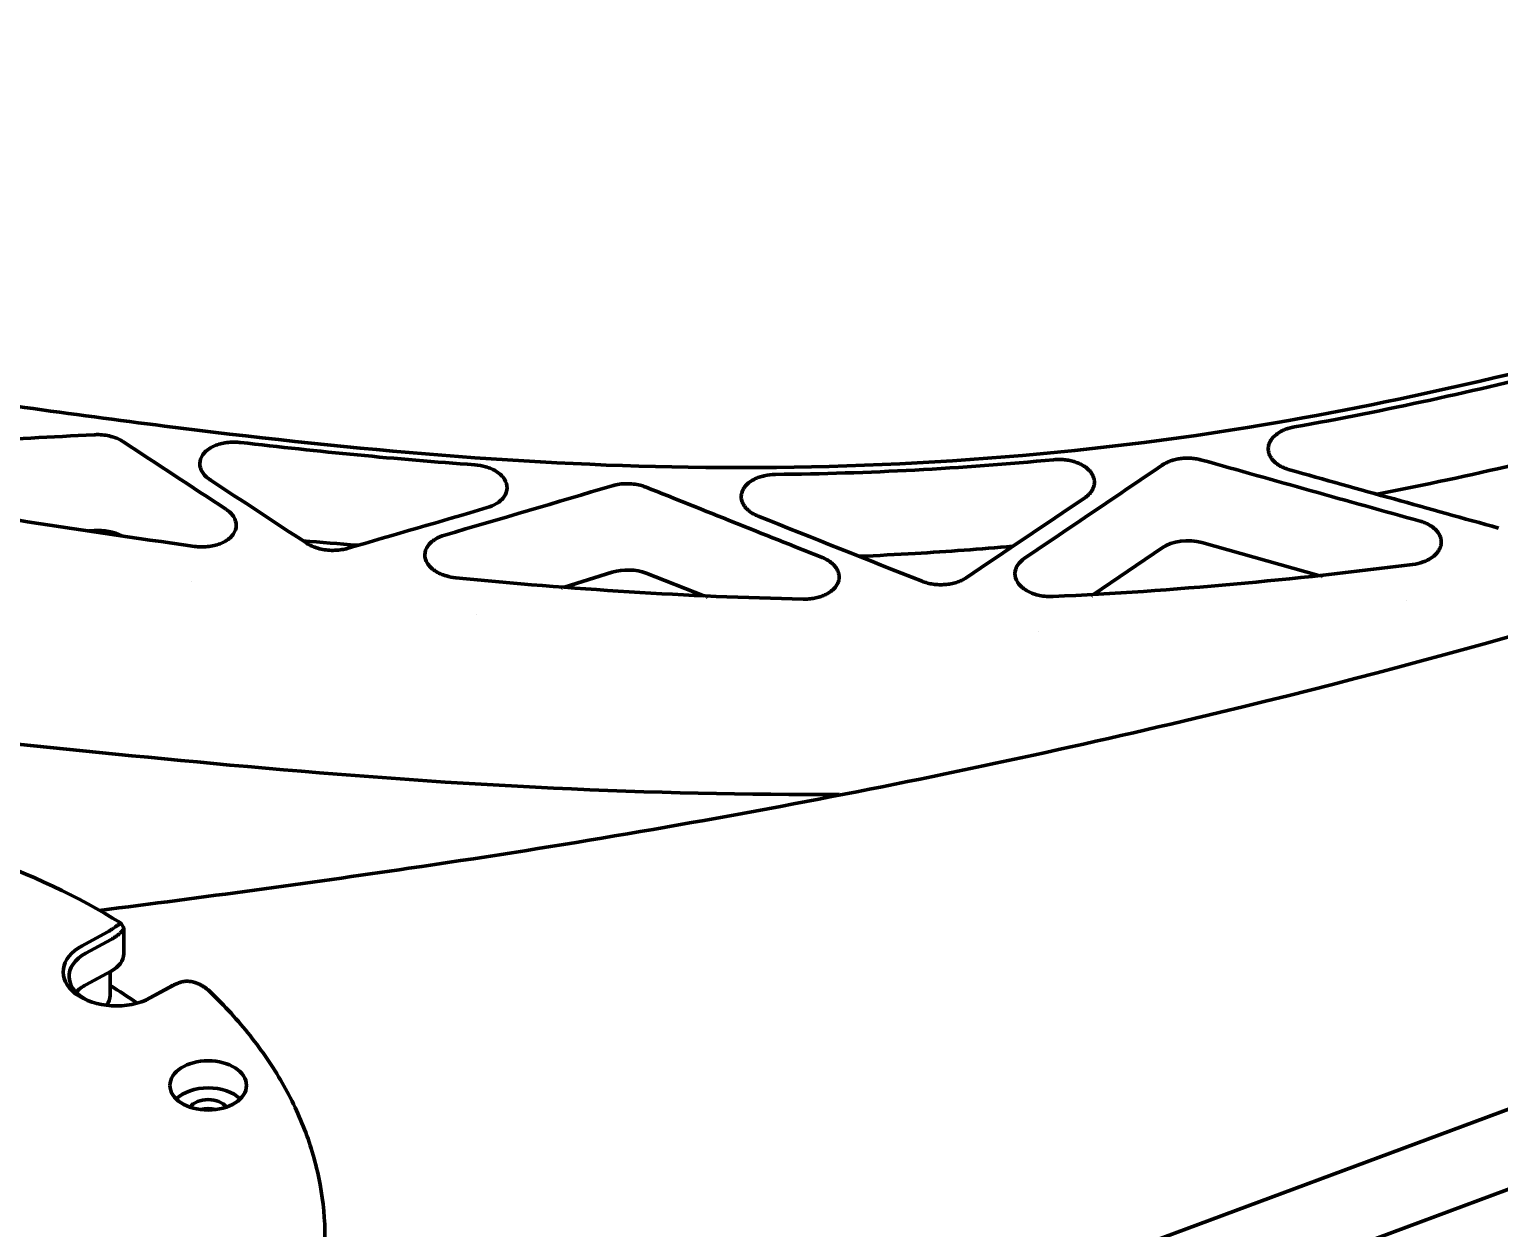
# Model space of a CAD drawing. Header units: millimetres. Extents: x 36 to 3196, y 27 to 5967.
# Drawn here: x 1225.8 to 1350.4, y 5382.2 to 5483.8 of the extents above; entities that cross this region are included whole.
import ezdxf
from ezdxf import colors
from ezdxf.entities.mleader import LeaderData, LeaderLine
from ezdxf.math import Vec2, Vec3

# ---------------------------------------------------------------- set-up
doc = ezdxf.new("R2010")
doc.units = ezdxf.units.MM
doc.layers.add('08_Dimension.Annotation', color=2, linetype='Continuous')
doc.layers.add('외형선(ISO)', color=7, linetype='Continuous', lineweight=50)
doc.styles.add('Coavis T-7.0 Style', font='MS PGothic.ttf', dxfattribs={"height": 7})

# ---------------------------------------------------------------- blocks, each defined once
blk = doc.blocks.new('_Dot')
at = {"color": 0, "linetype": 'ByBlock', "lineweight": -2}
blk.add_line((-0.5, 0), (-1, 0), dxfattribs=at)
at = {"color": 0, "linetype": 'ByBlock', "const_width": 0.5}
blk.add_lwpolyline([(-0.25, 0, 1), (0.25, 0, 1)], format="xyb", close=True, dxfattribs=at)

msp = doc.modelspace()

# ---------------------------------------------------------------- linework, layer by layer
at = {"layer": '외형선(ISO)'}
for p, q in [((1231.2449, 5441.3159), (1230.7698, 5441.2782)), ((1325.2653, 5440.2931), (1335.1918, 5437.4921)), ((1321.878, 5439.8512), (1316.0608, 5435.8908)), ((1275.2229, 5437.7744), (1271.1556, 5436.5011)), ((1239.5376, 5437.031), (1239.5377, 5437.0309)), ((1278.095, 5437.6884), (1282.982, 5435.7786)), ((1335.4929, 5437.4071), (1335.5246, 5437.3981)), ((1270.8813, 5436.4152), (1270.8612, 5436.4089)), ((1283.3136, 5435.6491), (1283.3243, 5435.6448)), ((1315.904, 5435.784), (1315.8584, 5435.753)), ((1342.6204, 5435.3959), (1342.6205, 5435.3958)), ((1263.7281, 5434.1758), (1263.7279, 5434.1757)), ((1311.3998, 5432.7175), (1311.3992, 5432.7171)), ((1437.737, 5424.3007), (1239.3947, 5350.6932)), ((1233.5068, 5408.019), (1233.7421, 5407.6254)), ((1232.364, 5407.2417), (1230.2352, 5406.0935)), ((1230.5566, 5405.4642), (1232.6854, 5406.6124)), ((1233.7571, 5407.5685), (1233.7571, 5405.4085)), ((1232.5172, 5341.3544), (1406.497, 5405.9206)), ((1232.6854, 5403.9313), (1230.5566, 5402.7831)), ((1230.5566, 5402.7831), (1231.5256, 5403.3057)), ((1232.5972, 5403.8837), (1232.5972, 5401.872)), ((1238.37, 5402.9164), (1238.0928, 5402.8008)), ((1237.8277, 5402.6732), (1235.6989, 5401.525)), ((1236.0203, 5401.6618), (1238.1491, 5402.81))]:
    msp.add_line(p, q, dxfattribs=at)
for centre, major_axis, ratio, start_param, end_param in [((1319.2327, 7370.4185), (2545.9699, 448.1119), 0.73570169, 4.54098942, 4.54933572), ((1384.8325, 7265.6449), (4415.8384, -3237.7787), 0.28828774, 4.88721715, 4.88914494), ((1323.7336, 7363.2298), (-1524.1216, -2169.544), 0.51473608, 0.93129878, 0.93746942), ((1324.0295, 7362.7571), (3200.8731, -1303.4422), 0.5247952, 4.92330385, 4.92896205), ((1383.1157, 7268.3869), (4415.8384, -3237.7787), 0.28828774, 4.88922922, 4.89104644), ((1323.0686, 7364.2919), (3200.8731, -1303.4422), 0.5247952, 4.92586563, 4.9312905), ((1317.5318, 7373.1351), (-2000.5602, -1507.4322), 0.68771811, 1.06760519, 1.07391744), ((1341.358, 7335.0808), (3477.2265, -1787.8117), 0.44696038, 4.92053906, 4.92472655), ((1322.9937, 7364.4115), (-1524.1216, -2169.544), 0.51473608, 0.92906036, 0.93439143), ((1316.8581, 7374.2111), (-2000.5602, -1507.4322), 0.68771811, 1.06423073, 1.06950444), ((1340.2355, 7336.8735), (3477.2265, -1787.8117), 0.44696038, 4.9235201, 4.92741712), ((1231.6128, 5439.4021), (-3, 0), 0.64278761, 4.00034869, 4.83530784), ((1324.0594, 5438.5274), (-3, 0), 0.64278761, 4.29872936, 5.52650756), ((1276.5365, 5436.0407), (-3, 0), 0.64278761, 4.1661277, 5.16561487), ((1230.7571, 5408.4727), (2.5, 0), 0.64278761, 5.41052068, 5.52097028), ((1230.7571, 5408.0897), (3, 0), 0.64278761, 5.41052068, 5.52097028), ((1233.1277, 5403.8776), (-4.5, 0), 0.64278761, 5.41052068, 8.55211333), ((1233.1277, 5403.4946), (-4, 0), 0.64278761, 5.41052068, 7.23947632), ((1230.7571, 5405.4085), (3, 0), 0.64278761, 5.41052068, 6.28318531), ((1239.7561, 5401.579), (-2.5, 0), 0.64278761, 5.30007109, 5.41052068), ((1233.1277, 5400.8135), (4, 0), 0.64278761, 2.26892803, 2.593111), ((1233.1277, 5400.8135), (-4, 0), 0.64278761, 5.41052068, 5.73470366), ((1229.5972, 5401.872), (3, 0), 0.64278761, 5.83394577, 6.28318531), ((1195.5916, 5377.6569), (53.75, 0), 0.64278761, 0.75047935, 0.81140898), ((1239.7561, 5401.196), (-3, 0), 0.64278761, 5.30007109, 5.41052068), ((1233.1277, 5403.4946), (4, 0), 0.64278761, 5.3268943, 5.41052068), ((1240.9317, 5391.9415), (3.25, 0), 0.64278761, 0.58241228, 2.55918038), ((1240.9317, 5391.9415), (1.7, 0), 0.64278761, 0.43385483, 2.70773782), ((1240.9317, 5391.1754), (-1.7, 0), 0.64278761, 4.33243389, 5.09234407)]:
    msp.add_ellipse(centre, major_axis=major_axis, ratio=ratio, start_param=start_param, end_param=end_param, dxfattribs=at)
msp.add_ellipse((1240.9317, 5394.2396), major_axis=(-3.25, 0), ratio=0.64278761, dxfattribs=at)
for points, knots in [([(1231.7081, 5409.0892), (1240.4889, 5410.188), (1249.2418, 5411.3843), (1281.332, 5416.0617), (1304.3938, 5420.5), (1347.2077, 5430.7983), (1367.1207, 5436.6028), (1403.7361, 5449.5425), (1420.6029, 5456.6409), (1448.3453, 5470.5145), (1459.7224, 5476.9688), (1470.4149, 5483.8351)], [3.18616181, 3.18616181, 3.18616181, 3.18616181, 5.86836323, 5.86836323, 13.05789145, 13.05789145, 19.58398878, 19.58398878, 25.59662907, 25.59662907, 30.13475883, 30.13475883, 30.13475883, 30.13475883]), ([(1190.603, 5461.1558), (1193.5874, 5459.4862), (1197.014, 5458.0869), (1204.7288, 5455.603), (1209.123, 5454.5746), (1221.336, 5452.2235), (1229.2938, 5451.191), (1251.9141, 5448.3153), (1266.7906, 5446.9118), (1297.6043, 5446.4463), (1313.678, 5447.5489), (1341.688, 5452.104), (1353.9334, 5455.0398), (1380.2856, 5462.3357), (1394.3399, 5466.9009), (1417.0621, 5473.588), (1425.5534, 5475.9378), (1434.2163, 5477.9476)], [0, 0, 0, 0, 1.18051089, 1.18051089, 2.55570129, 2.55570129, 4.96929296, 4.96929296, 9.43603671, 9.43603671, 14.21457339, 14.21457339, 18.09993913, 18.09993913, 22.75522657, 22.75522657, 25.47244343, 25.47244343, 25.47244343, 25.47244343]), ([(1356.0243, 5455.0622), (1352.2609, 5454.115), (1348.4762, 5453.2197), (1340.8356, 5451.5575), (1336.99, 5450.7929), (1333.1135, 5450.1083)], [-2.40827968, -2.40827968, -2.40827968, -2.40827968, -1.20457343, -1.20457343, 0, 0, 0, 0]), ([(1231.2449, 5449.4453), (1231.3765, 5449.4524), (1231.5098, 5449.454), (1232.0431, 5449.4376), (1232.4424, 5449.3721), (1233.1272, 5449.1709), (1233.4594, 5449.0241), (1233.7353, 5448.8426)], [0.527578114, 0.527578114, 0.527578114, 0.527578114, 0.565238748, 0.565238748, 0.678314126, 0.678314126, 0.78862344, 0.78862344, 0.78862344, 0.78862344]), ([(1332.6894, 5446.4743), (1332.5471, 5446.5142), (1332.4115, 5446.5606), (1332.2822, 5446.6134), (1332.1529, 5446.6663), (1332.0299, 5446.7255), (1331.914, 5446.7908), (1331.7982, 5446.8561), (1331.6897, 5446.9276), (1331.5912, 5447.0035), (1331.4927, 5447.0793), (1331.404, 5447.1594), (1331.3246, 5447.2442), (1331.2452, 5447.329), (1331.1753, 5447.4187), (1331.1172, 5447.5103), (1331.0591, 5447.6019), (1331.0125, 5447.6954), (1330.9768, 5447.7917), (1330.9412, 5447.8881), (1330.9168, 5447.9873), (1330.9047, 5448.0861), (1330.8925, 5448.1849), (1330.8921, 5448.2833), (1330.9036, 5448.382), (1330.915, 5448.4808), (1330.9385, 5448.5799), (1330.9734, 5448.6766), (1331.0084, 5448.7733), (1331.0546, 5448.8676), (1331.112, 5448.9595), (1331.2266, 5449.1432), (1331.3865, 5449.3167), (1331.5824, 5449.4698), (1331.6803, 5449.5463), (1331.7871, 5449.6179), (1331.9023, 5449.6841), (1332.0175, 5449.7503), (1332.1413, 5449.8111), (1332.2706, 5449.865), (1332.3999, 5449.919), (1332.5345, 5449.9662), (1332.6753, 5450.0069), (1332.8162, 5450.0477), (1332.9634, 5450.0818), (1333.1135, 5450.1083)], [0, 0, 0, 0, 0.00045970164, 0.00045970164, 0.00045970164, 0.00091940327, 0.00091940327, 0.00091940327, 0.00137910491, 0.00137910491, 0.00137910491, 0.00183880654, 0.00183880654, 0.00183880654, 0.00229850818, 0.00229850818, 0.00229850818, 0.00275820981, 0.00275820981, 0.00275820981, 0.00321791145, 0.00321791145, 0.00321791145, 0.00367761309, 0.00367761309, 0.00367761309, 0.00413731472, 0.00413731472, 0.00413731472, 0.00459701636, 0.00459701636, 0.00459701636, 0.00551641963, 0.00551641963, 0.00551641963, 0.00597612127, 0.00597612127, 0.00597612127, 0.0064358229, 0.0064358229, 0.0064358229, 0.00689552454, 0.00689552454, 0.00689552454, 0.00735522617, 0.00735522617, 0.00735522617, 0.00735522617]), ([(1241.095, 5445.6185), (1241.0883, 5445.6229), (1241.0817, 5445.6273), (1240.795, 5445.8191), (1240.5752, 5446.0424), (1240.4345, 5446.2671), (1240.2939, 5446.4917), (1240.2137, 5446.7475), (1240.2217, 5447.2543), (1240.31, 5447.5053), (1240.6052, 5447.9381), (1240.832, 5448.1487), (1241.4034, 5448.4912), (1241.748, 5448.6231), (1242.447, 5448.7864), (1242.8478, 5448.8287), (1243.3869, 5448.8138), (1243.5258, 5448.8038), (1243.6625, 5448.7879)], [1.692817719, 1.692817719, 1.692817719, 1.692817719, 1.695495725, 1.695495725, 1.808513352, 1.808513352, 1.808513352, 1.9215168, 1.9215168, 2.034520249, 2.034520249, 2.147582729, 2.147582729, 2.26064521, 2.26064521, 2.373704489, 2.373704489, 2.41298662, 2.41298662, 2.41298662, 2.41298662]), ([(1263.553, 5446.8921), (1260.2249, 5447.1291), (1256.9044, 5447.4109), (1250.2732, 5448.0485), (1246.9653, 5448.4039), (1243.6625, 5448.7879)], [-2.00464395, -2.00464395, -2.00464395, -2.00464395, -1.00226131, -1.00226131, 0, 0, 0, 0]), ([(1340.1366, 5444.3906), (1341.6496, 5444.6883), (1343.1585, 5444.996), (1348.4803, 5446.1164), (1352.2628, 5446.977), (1356.0243, 5447.8821)], [-1.68006286, -1.68006286, -1.68006286, -1.68006286, -1.20489351, -1.20489351, 0, 0, 0, 0]), ([(1263.553, 5446.8921), (1263.875, 5446.8692), (1264.1898, 5446.8123), (1264.8168, 5446.6323), (1265.157, 5446.4826), (1265.7169, 5446.1101), (1265.9368, 5445.8873), (1266.2181, 5445.4381), (1266.2983, 5445.1817), (1266.2902, 5444.6727), (1266.202, 5444.4201), (1265.9067, 5443.9837), (1265.68, 5443.7709), (1265.1615, 5443.456), (1264.89, 5443.3401), (1264.608, 5443.2574)], [0.586668785, 0.586668785, 0.586668785, 0.586668785, 0.678146861, 0.678146861, 0.791158753, 0.791158753, 0.904170646, 0.904170646, 1.01717494, 1.01717494, 1.130179234, 1.130179234, 1.243216253, 1.243216253, 1.335308361, 1.335308361, 1.335308361, 1.335308361]), ([(1312.683, 5447.3249), (1308.7734, 5446.9492), (1304.8489, 5446.6581), (1296.9707, 5446.2425), (1293.0242, 5446.1184), (1289.0706, 5446.0759)], [-2.37357695, -2.37357695, -2.37357695, -2.37357695, -1.1867714, -1.1867714, -0.00000001, -0.00000001, -0.00000001, -0.00000001]), ([(1312.683, 5447.3249), (1312.8376, 5447.3398), (1312.9919, 5447.3467), (1313.1463, 5447.3461), (1313.3007, 5447.3455), (1313.4552, 5447.3372), (1313.6086, 5447.3212), (1313.7619, 5447.3053), (1313.9141, 5447.2816), (1314.0615, 5447.2507), (1314.2089, 5447.2198), (1314.3514, 5447.1819), (1314.49, 5447.1368), (1314.6285, 5447.0917), (1314.7629, 5447.0392), (1314.8888, 5446.9809), (1315.0148, 5446.9227), (1315.1324, 5446.8589), (1315.243, 5446.7889), (1315.3536, 5446.7189), (1315.4569, 5446.6426), (1315.5494, 5446.5625), (1315.6418, 5446.4824), (1315.7237, 5446.3986), (1315.7959, 5446.3105), (1315.868, 5446.2223), (1315.9301, 5446.1297), (1315.9802, 5446.0353), (1316.0303, 5445.941), (1316.0687, 5445.845), (1316.0956, 5445.7471), (1316.1225, 5445.6492), (1316.1376, 5445.5493), (1316.1405, 5445.4497), (1316.1435, 5445.3501), (1316.1344, 5445.2508), (1316.1135, 5445.1525), (1316.0926, 5445.0542), (1316.0597, 5444.9568), (1316.0153, 5444.8615), (1315.9708, 5444.7662), (1315.9146, 5444.6729), (1315.8479, 5444.5835), (1315.7811, 5444.4941), (1315.7041, 5444.4085), (1315.6163, 5444.3265), (1315.5286, 5444.2445), (1315.4299, 5444.1662), (1315.3225, 5444.0935)], [0, 0, 0, 0, 0.00046275951, 0.00046275951, 0.00046275951, 0.00092551901, 0.00092551901, 0.00092551901, 0.00138827852, 0.00138827852, 0.00138827852, 0.00185103802, 0.00185103802, 0.00185103802, 0.00231379753, 0.00231379753, 0.00231379753, 0.00277655703, 0.00277655703, 0.00277655703, 0.00323931654, 0.00323931654, 0.00323931654, 0.00370207604, 0.00370207604, 0.00370207604, 0.00416483555, 0.00416483555, 0.00416483555, 0.00462759505, 0.00462759505, 0.00462759505, 0.00509035456, 0.00509035456, 0.00509035456, 0.00555311406, 0.00555311406, 0.00555311406, 0.00601587357, 0.00601587357, 0.00601587357, 0.00647863307, 0.00647863307, 0.00647863307, 0.00694139258, 0.00694139258, 0.00694139258, 0.00740415208, 0.00740415208, 0.00740415208, 0.00740415208]), ([(1321.878, 5446.8564), (1321.9843, 5446.9286), (1322.0977, 5446.9946), (1322.2183, 5447.0548), (1322.3389, 5447.1149), (1322.4666, 5447.1692), (1322.6009, 5447.2171), (1322.7351, 5447.265), (1322.8759, 5447.3065), (1323.0195, 5447.3406), (1323.1632, 5447.3747), (1323.3097, 5447.4015), (1323.46, 5447.4211), (1323.6103, 5447.4408), (1323.7646, 5447.4532), (1323.9177, 5447.4578), (1324.0709, 5447.4625), (1324.223, 5447.4596), (1324.3753, 5447.4492), (1324.5277, 5447.4389), (1324.6803, 5447.4208), (1324.8293, 5447.3954), (1324.9782, 5447.37), (1325.1235, 5447.3374), (1325.2653, 5447.2974)], [0, 0, 0, 0, 0.00045778206, 0.00045778206, 0.00045778206, 0.00091556412, 0.00091556412, 0.00091556412, 0.00137334618, 0.00137334618, 0.00137334618, 0.00183112824, 0.00183112824, 0.00183112824, 0.00228891029, 0.00228891029, 0.00228891029, 0.00274669235, 0.00274669235, 0.00274669235, 0.00320447441, 0.00320447441, 0.00320447441, 0.00366225647, 0.00366225647, 0.00366225647, 0.00366225647]), ([(1275.2229, 5445.1163), (1275.2871, 5445.1353), (1275.3517, 5445.1527), (1275.7659, 5445.2535), (1276.1668, 5445.2993), (1276.9667, 5445.2838), (1277.3659, 5445.2225), (1277.8417, 5445.0872), (1277.9703, 5445.0437), (1278.095, 5444.9938)], [0.431122779, 0.431122779, 0.431122779, 0.431122779, 0.452065745, 0.452065745, 0.565086729, 0.565086729, 0.678107714, 0.678107714, 0.720248178, 0.720248178, 0.720248178, 0.720248178]), ([(1287.6071, 5442.5378), (1287.469, 5442.5929), (1287.3396, 5442.6542), (1287.2182, 5442.7216), (1287.0968, 5442.789), (1286.9834, 5442.8627), (1286.8795, 5442.9419), (1286.7757, 5443.021), (1286.6814, 5443.1056), (1286.5986, 5443.1939), (1286.5158, 5443.2822), (1286.4443, 5443.3742), (1286.3842, 5443.4697), (1286.3242, 5443.5652), (1286.2758, 5443.6643), (1286.2403, 5443.7644), (1286.2048, 5443.8644), (1286.182, 5443.9653), (1286.1717, 5444.0675), (1286.1615, 5444.1697), (1286.1642, 5444.2733), (1286.1797, 5444.3749), (1286.1951, 5444.4765), (1286.2231, 5444.5761), (1286.2637, 5444.6747), (1286.3043, 5444.7732), (1286.358, 5444.8705), (1286.4229, 5444.9633), (1286.4878, 5445.0562), (1286.5635, 5445.1446), (1286.6508, 5445.2294), (1286.7382, 5445.3143), (1286.8374, 5445.3954), (1286.9451, 5445.47), (1287.0528, 5445.5446), (1287.1687, 5445.6129), (1287.2938, 5445.6755), (1287.4189, 5445.738), (1287.5534, 5445.7946), (1287.6931, 5445.8435), (1287.8328, 5445.8924), (1287.9775, 5445.9337), (1288.1273, 5445.9675), (1288.4269, 5446.0352), (1288.7474, 5446.0725), (1289.0706, 5446.0759)], [0, 0, 0, 0, 0.00047820037, 0.00047820037, 0.00047820037, 0.00095640074, 0.00095640074, 0.00095640074, 0.00143460112, 0.00143460112, 0.00143460112, 0.00191280149, 0.00191280149, 0.00191280149, 0.00239100186, 0.00239100186, 0.00239100186, 0.00286920223, 0.00286920223, 0.00286920223, 0.00334740261, 0.00334740261, 0.00334740261, 0.00382560298, 0.00382560298, 0.00382560298, 0.00430380335, 0.00430380335, 0.00430380335, 0.00478200372, 0.00478200372, 0.00478200372, 0.0052602041, 0.0052602041, 0.0052602041, 0.00573840447, 0.00573840447, 0.00573840447, 0.00621660484, 0.00621660484, 0.00621660484, 0.00669480521, 0.00669480521, 0.00669480521, 0.00765120596, 0.00765120596, 0.00765120596, 0.00765120596]), ([(1209.5706, 5444.6415), (1214.5897, 5443.805), (1219.6154, 5442.9957), (1229.6785, 5441.4321), (1234.7193, 5440.6772), (1239.7714, 5439.9747)], [-3.0828874, -3.0828874, -3.0828874, -3.0828874, -1.5411708, -1.5411708, 0, 0, 0, 0]), ([(1242.4316, 5443.1262), (1242.4383, 5443.1218), (1242.445, 5443.1174), (1242.7316, 5442.9256), (1242.9515, 5442.7023), (1243.2328, 5442.253), (1243.313, 5441.9972), (1243.3049, 5441.4904), (1243.2167, 5441.2395), (1242.9215, 5440.8069), (1242.6947, 5440.5965), (1242.1233, 5440.2548), (1241.7786, 5440.1234), (1241.0797, 5439.9615), (1240.6788, 5439.9201), (1240.1082, 5439.9372), (1239.9377, 5439.9516), (1239.7714, 5439.9747)], [0.788593711, 0.788593711, 0.788593711, 0.788593711, 0.791271496, 0.791271496, 0.904289384, 0.904289384, 1.017292074, 1.017292074, 1.130294764, 1.130294764, 1.243362526, 1.243362526, 1.356430289, 1.356430289, 1.469501496, 1.469501496, 1.51771355, 1.51771355, 1.51771355, 1.51771355]), ([(1343.7853, 5442.1063), (1343.9318, 5442.0654), (1344.0711, 5442.0177), (1344.2039, 5441.9631), (1344.3368, 5441.9086), (1344.463, 5441.8471), (1344.5813, 5441.7794), (1344.6995, 5441.7116), (1344.8097, 5441.6374), (1344.9095, 5441.5586), (1345.0093, 5441.4797), (1345.0987, 5441.3963), (1345.178, 5441.308), (1345.2573, 5441.2198), (1345.3261, 5441.1267), (1345.3826, 5441.0315), (1345.439, 5440.9363), (1345.4834, 5440.8391), (1345.5158, 5440.7392), (1345.5483, 5440.6393), (1345.5686, 5440.5366), (1345.576, 5440.4345), (1345.5835, 5440.3325), (1345.5785, 5440.2311), (1345.5609, 5440.1295), (1345.5434, 5440.0278), (1345.5129, 5439.9259), (1345.4706, 5439.8272), (1345.4283, 5439.7285), (1345.3745, 5439.633), (1345.3087, 5439.5398), (1345.2429, 5439.4466), (1345.1648, 5439.3557), (1345.077, 5439.2703), (1344.9891, 5439.1848), (1344.8917, 5439.1046), (1344.7843, 5439.0291), (1344.6768, 5438.9536), (1344.5591, 5438.883), (1344.4344, 5438.8193), (1344.3097, 5438.7556), (1344.1781, 5438.6986), (1344.0399, 5438.6485), (1343.7635, 5438.5482), (1343.4604, 5438.4755), (1343.146, 5438.4355)], [0, 0, 0, 0, 0.00047337794, 0.00047337794, 0.00047337794, 0.00094675588, 0.00094675588, 0.00094675588, 0.00142013383, 0.00142013383, 0.00142013383, 0.00189351177, 0.00189351177, 0.00189351177, 0.00236688971, 0.00236688971, 0.00236688971, 0.00284026765, 0.00284026765, 0.00284026765, 0.0033136456, 0.0033136456, 0.0033136456, 0.00378702354, 0.00378702354, 0.00378702354, 0.00426040148, 0.00426040148, 0.00426040148, 0.00473377942, 0.00473377942, 0.00473377942, 0.00520715737, 0.00520715737, 0.00520715737, 0.00568053531, 0.00568053531, 0.00568053531, 0.00615391325, 0.00615391325, 0.00615391325, 0.00662729119, 0.00662729119, 0.00662729119, 0.00757404708, 0.00757404708, 0.00757404708, 0.00757404708]), ([(1248.9717, 5440.4474), (1250.5071, 5440.3132), (1252.044, 5440.1855), (1253.5995, 5440.0635), (1253.6166, 5440.0622), (1253.6337, 5440.0609)], [-1.467701604, -1.467701604, -1.467701604, -1.467701604, -1.002760244, -1.002760244, -0.997588524, -0.997588524, -0.997588524, -0.997588524]), ([(1261.9416, 5437.3072), (1261.6604, 5437.3349), (1261.3875, 5437.3882), (1260.7946, 5437.5596), (1260.4545, 5437.71), (1259.8946, 5438.0833), (1259.6747, 5438.3064), (1259.5341, 5438.531), (1259.3934, 5438.7556), (1259.3133, 5439.0118), (1259.3213, 5439.5199), (1259.4096, 5439.7718), (1259.7049, 5440.2068), (1259.9316, 5440.4188), (1260.4501, 5440.7323), (1260.7215, 5440.8476), (1261.0035, 5440.9298)], [1.501983847, 1.501983847, 1.501983847, 1.501983847, 1.582370468, 1.582370468, 1.695374768, 1.695374768, 1.808379067, 1.808379067, 1.808379067, 1.921393058, 1.921393058, 2.034407049, 2.034407049, 2.14744189, 2.14744189, 2.239530944, 2.239530944, 2.239530944, 2.239530944]), ([(1252.7292, 5439.7994), (1252.665, 5439.7809), (1252.6004, 5439.764), (1252.1862, 5439.6666), (1251.7853, 5439.6239), (1250.9852, 5439.6456), (1250.586, 5439.7099), (1249.9012, 5439.9093), (1249.569, 5440.0555), (1249.293, 5440.2365)], [1.335397646, 1.335397646, 1.335397646, 1.335397646, 1.35634538, 1.35634538, 1.469401393, 1.469401393, 1.582457406, 1.582457406, 1.692770697, 1.692770697, 1.692770697, 1.692770697]), ([(1293.0336, 5439.0304), (1293.1744, 5438.9744), (1293.306, 5438.9119), (1293.4295, 5438.843), (1293.553, 5438.7741), (1293.6681, 5438.6986), (1293.7732, 5438.6176), (1293.8782, 5438.5366), (1293.9732, 5438.4501), (1294.0563, 5438.3596), (1294.1394, 5438.2691), (1294.2108, 5438.1748), (1294.2702, 5438.077), (1294.3295, 5437.9792), (1294.3766, 5437.8779), (1294.4103, 5437.7756), (1294.444, 5437.6733), (1294.4646, 5437.5699), (1294.472, 5437.4656), (1294.4794, 5437.3613), (1294.4734, 5437.256), (1294.4541, 5437.1527), (1294.4348, 5437.0493), (1294.4026, 5436.9479), (1294.3573, 5436.8481), (1294.312, 5436.7483), (1294.2534, 5436.6502), (1294.1831, 5436.5568), (1294.1129, 5436.4633), (1294.0314, 5436.3745), (1293.9382, 5436.2898), (1293.845, 5436.2051), (1293.7398, 5436.1246), (1293.626, 5436.051), (1293.5123, 5435.9774), (1293.3902, 5435.9105), (1293.2589, 5435.8498), (1293.1277, 5435.7891), (1292.987, 5435.7348), (1292.8417, 5435.6888), (1292.6964, 5435.6428), (1292.5466, 5435.6049), (1292.3912, 5435.5747), (1292.2358, 5435.5444), (1292.0747, 5435.5222), (1291.9126, 5435.5086), (1291.7504, 5435.4951), (1291.5874, 5435.49), (1291.4226, 5435.4936)], [0, 0, 0, 0, 0.00048740764, 0.00048740764, 0.00048740764, 0.00097481528, 0.00097481528, 0.00097481528, 0.00146222291, 0.00146222291, 0.00146222291, 0.00194963055, 0.00194963055, 0.00194963055, 0.00243703819, 0.00243703819, 0.00243703819, 0.00292444583, 0.00292444583, 0.00292444583, 0.00341185347, 0.00341185347, 0.00341185347, 0.0038992611, 0.0038992611, 0.0038992611, 0.00438666874, 0.00438666874, 0.00438666874, 0.00487407638, 0.00487407638, 0.00487407638, 0.00536148402, 0.00536148402, 0.00536148402, 0.00584889166, 0.00584889166, 0.00584889166, 0.00633629929, 0.00633629929, 0.00633629929, 0.00682370693, 0.00682370693, 0.00682370693, 0.00731111457, 0.00731111457, 0.00731111457, 0.00779852221, 0.00779852221, 0.00779852221, 0.00779852221]), ([(1296.1749, 5439.1272), (1297.7578, 5439.1962), (1299.3394, 5439.2775), (1303.6972, 5439.536), (1306.4672, 5439.7391), (1309.2299, 5439.9806)], [-1.6619097, -1.6619097, -1.6619097, -1.6619097, -1.18577189, -1.18577189, -0.34901318, -0.34901318, -0.34901318, -0.34901318]), ([(1312.6323, 5435.7184), (1312.5452, 5435.7145), (1312.4576, 5435.7131), (1311.9701, 5435.7187), (1311.5709, 5435.7773), (1310.8778, 5435.9702), (1310.5377, 5436.1173), (1309.9777, 5436.4864), (1309.7579, 5436.7084), (1309.6172, 5436.933), (1309.4766, 5437.1576), (1309.3964, 5437.4148), (1309.4045, 5437.9273), (1309.4927, 5438.1825), (1309.7737, 5438.6034), (1309.9711, 5438.7998), (1310.2189, 5438.9668)], [1.444364044, 1.444364044, 1.444364044, 1.444364044, 1.469095479, 1.469095479, 1.58210448, 1.58210448, 1.695110405, 1.695110405, 1.808116329, 1.808116329, 1.808116329, 1.921123026, 1.921123026, 2.034129722, 2.034129722, 2.136175755, 2.136175755, 2.136175755, 2.136175755]), ([(1312.6323, 5435.7184), (1317.7568, 5435.9476), (1322.8604, 5436.3049), (1333.036, 5437.2277), (1338.1006, 5437.7925), (1343.146, 5438.4355)], [-3.08340314, -3.08340314, -3.08340314, -3.08340314, -1.54139472, -1.54139472, 0, 0, 0, 0]), ([(1261.9416, 5437.3072), (1266.8493, 5436.8244), (1271.734, 5436.4264), (1281.5648, 5435.8141), (1286.494, 5435.6011), (1291.4226, 5435.4936)], [-2.95948985, -2.95948985, -2.95948985, -2.95948985, -1.47894037, -1.47894037, 0, 0, 0, 0]), ([(1305.2498, 5437.3046), (1305.132, 5437.2255), (1305.0055, 5437.1541), (1304.8698, 5437.0899), (1304.7341, 5437.0256), (1304.5891, 5436.9685), (1304.4377, 5436.9198), (1304.2863, 5436.8712), (1304.1285, 5436.8309), (1303.9663, 5436.7995), (1303.804, 5436.7681), (1303.6371, 5436.7455), (1303.4686, 5436.7322), (1303.3001, 5436.719), (1303.1298, 5436.7149), (1302.9599, 5436.7201), (1302.7899, 5436.7253), (1302.6202, 5436.7398), (1302.4537, 5436.7633), (1302.2871, 5436.7869), (1302.1237, 5436.8195), (1301.9661, 5436.8605), (1301.8085, 5436.9016), (1301.6567, 5436.9509), (1301.51, 5437.0091)], [0, 0, 0, 0, 0.00050782935, 0.00050782935, 0.00050782935, 0.0010156587, 0.0010156587, 0.0010156587, 0.00152348805, 0.00152348805, 0.00152348805, 0.0020313174, 0.0020313174, 0.0020313174, 0.00253914676, 0.00253914676, 0.00253914676, 0.00304697611, 0.00304697611, 0.00304697611, 0.00355480546, 0.00355480546, 0.00355480546, 0.00406263481, 0.00406263481, 0.00406263481, 0.00406263481]), ([(1294.471, 5418.9358), (1293.5666, 5418.9297), (1292.6622, 5418.9266), (1275.3405, 5418.9238), (1258.9367, 5419.9375), (1227.9435, 5422.783), (1213.2111, 5424.4075), (1198.5309, 5426.0826)], [15.64675356, 15.64675356, 15.64675356, 15.64675356, 15.91812297, 15.91812297, 20.84440835, 20.84440835, 25.3619286, 25.3619286, 25.3619286, 25.3619286]), ([(1165.0269, 5411.8633), (1169.1592, 5413.668), (1173.6493, 5415.0965), (1183.0343, 5417.1201), (1187.9285, 5417.7149), (1197.7819, 5418.0352), (1202.7402, 5417.7607), (1212.3772, 5416.3585), (1217.0551, 5415.2312), (1225.8063, 5412.1892), (1229.8793, 5410.275), (1233.5063, 5408.0195)], [6.20999505, 6.20999505, 6.20999505, 6.20999505, 6.48312588, 6.48312588, 6.7562567, 6.7562567, 7.02938752, 7.02938752, 7.30251835, 7.30251835, 7.57564917, 7.57564917, 7.57564917, 7.57564917]), ([(1233.5063, 5408.0195), (1233.5071, 5408.019), (1233.5072, 5408.018), (1233.5065, 5408.0166), (1233.5056, 5408.0149), (1233.5037, 5408.0124), (1233.5005, 5408.0092), (1233.4974, 5408.006), (1233.4932, 5408.0021), (1233.4877, 5407.9974), (1233.4822, 5407.9927), (1233.4755, 5407.9873), (1233.4676, 5407.9811), (1233.4597, 5407.9748), (1233.4505, 5407.9678), (1233.44, 5407.9599), (1233.4295, 5407.952), (1233.4177, 5407.9433), (1233.4044, 5407.9336), (1233.3912, 5407.924), (1233.3765, 5407.9135), (1233.3603, 5407.902), (1233.3441, 5407.8904), (1233.3264, 5407.878), (1233.3074, 5407.8647), (1233.2883, 5407.8514), (1233.2679, 5407.8371), (1233.2459, 5407.822), (1233.224, 5407.8068), (1233.2005, 5407.7907), (1233.1755, 5407.7736), (1233.1505, 5407.7565), (1233.1239, 5407.7384), (1233.0957, 5407.7193), (1233.0675, 5407.7001), (1233.0375, 5407.6798), (1233.0062, 5407.6586), (1232.9749, 5407.6375), (1232.9423, 5407.6155), (1232.9083, 5407.5927), (1232.8743, 5407.5699), (1232.839, 5407.5461), (1232.8023, 5407.5216), (1232.7289, 5407.4724), (1232.6501, 5407.4196), (1232.5653, 5407.363)], [-0.494221113, -0.494221113, -0.494221113, -0.494221113, -0.46875, -0.46875, -0.46875, -0.4375, -0.4375, -0.4375, -0.40625, -0.40625, -0.40625, -0.375, -0.375, -0.375, -0.34375, -0.34375, -0.34375, -0.3125, -0.3125, -0.3125, -0.28125, -0.28125, -0.28125, -0.25, -0.25, -0.25, -0.21875, -0.21875, -0.21875, -0.1875, -0.1875, -0.1875, -0.15625, -0.15625, -0.15625, -0.125, -0.125, -0.125, -0.09375, -0.09375, -0.09375, -0.0625, -0.0625, -0.0625, 0, 0, 0, 0]), ([(1232.927, 5406.7581), (1233.0114, 5406.8149), (1233.089, 5406.8694), (1233.1604, 5406.9217), (1233.1961, 5406.9478), (1233.2302, 5406.9734), (1233.2628, 5406.9985), (1233.2954, 5407.0236), (1233.3264, 5407.0482), (1233.3559, 5407.0722), (1233.3854, 5407.0962), (1233.4135, 5407.1198), (1233.4396, 5407.1425), (1233.4656, 5407.1652), (1233.4899, 5407.1871), (1233.5125, 5407.2083), (1233.5351, 5407.2294), (1233.5559, 5407.2499), (1233.5751, 5407.2696), (1233.5944, 5407.2893), (1233.612, 5407.3083), (1233.628, 5407.3267), (1233.6441, 5407.345), (1233.6586, 5407.3628), (1233.6716, 5407.3798), (1233.6845, 5407.3968), (1233.6958, 5407.413), (1233.7056, 5407.4284), (1233.7154, 5407.4439), (1233.7238, 5407.4586), (1233.7306, 5407.4726), (1233.7375, 5407.4866), (1233.743, 5407.4999), (1233.7472, 5407.5125), (1233.7513, 5407.5252), (1233.7541, 5407.5371), (1233.7557, 5407.5485), (1233.7572, 5407.5598), (1233.7575, 5407.5706), (1233.7565, 5407.5807), (1233.7555, 5407.5908), (1233.7533, 5407.6003), (1233.7499, 5407.6092), (1233.7478, 5407.6149), (1233.7452, 5407.6203), (1233.7421, 5407.6254)], [-1, -1, -1, -1, -0.9375, -0.9375, -0.9375, -0.90625, -0.90625, -0.90625, -0.875, -0.875, -0.875, -0.84375, -0.84375, -0.84375, -0.8125, -0.8125, -0.8125, -0.78125, -0.78125, -0.78125, -0.75, -0.75, -0.75, -0.71875, -0.71875, -0.71875, -0.6875, -0.6875, -0.6875, -0.65625, -0.65625, -0.65625, -0.625, -0.625, -0.625, -0.59375, -0.59375, -0.59375, -0.5625, -0.5625, -0.5625, -0.53125, -0.53125, -0.53125, -0.511487228, -0.511487228, -0.511487228, -0.511487228]), ([(1238.37, 5402.9164), (1238.4714, 5402.9602), (1238.5746, 5402.9943), (1238.6795, 5403.0194), (1238.7319, 5403.0319), (1238.7848, 5403.0422), (1238.8381, 5403.0503), (1238.8913, 5403.0583), (1238.945, 5403.0642), (1238.9991, 5403.0678), (1239.0531, 5403.0715), (1239.1078, 5403.073), (1239.1619, 5403.0723), (1239.216, 5403.0716), (1239.2699, 5403.0688), (1239.3234, 5403.064), (1239.377, 5403.0593), (1239.4303, 5403.0525), (1239.4833, 5403.0439), (1239.5363, 5403.0352), (1239.5891, 5403.0247), (1239.6416, 5403.0124), (1239.6941, 5403), (1239.7465, 5402.9859), (1239.7985, 5402.97), (1239.8504, 5402.9542), (1239.9015, 5402.9368), (1239.952, 5402.9179), (1240.0025, 5402.899), (1240.0523, 5402.8786), (1240.1014, 5402.8569), (1240.1506, 5402.8352), (1240.1991, 5402.8121), (1240.247, 5402.7877), (1240.2949, 5402.7634), (1240.3422, 5402.7377), (1240.3889, 5402.7108), (1240.4356, 5402.6839), (1240.4818, 5402.6557), (1240.5273, 5402.6264), (1240.5729, 5402.5971), (1240.6179, 5402.5666), (1240.6624, 5402.5349), (1240.7069, 5402.5032), (1240.7507, 5402.4704), (1240.7935, 5402.4369), (1240.8792, 5402.3699), (1240.9617, 5402.2993), (1241.0413, 5402.2256), (1241.0597, 5402.2086), (1241.0779, 5402.1914), (1241.096, 5402.174)], [-1, -1, -1, -1, -0.9375, -0.9375, -0.9375, -0.90625, -0.90625, -0.90625, -0.875, -0.875, -0.875, -0.84375, -0.84375, -0.84375, -0.8125, -0.8125, -0.8125, -0.78125, -0.78125, -0.78125, -0.75, -0.75, -0.75, -0.71875, -0.71875, -0.71875, -0.6875, -0.6875, -0.6875, -0.65625, -0.65625, -0.65625, -0.625, -0.625, -0.625, -0.59375, -0.59375, -0.59375, -0.5625, -0.5625, -0.5625, -0.53125, -0.53125, -0.53125, -0.5, -0.5, -0.5, -0.4375, -0.4375, -0.4375, -0.423044778, -0.423044778, -0.423044778, -0.423044778]), ([(1241.096, 5402.174), (1242.3301, 5400.9884), (1243.4629, 5399.7487), (1245.5062, 5397.1743), (1246.4166, 5395.8394), (1247.9962, 5393.0905), (1248.6652, 5391.6764), (1249.7445, 5388.79), (1250.1546, 5387.3176), (1250.7032, 5384.3414), (1250.8416, 5382.8377), (1250.8416, 5381.3339)], [1.504717929, 1.504717929, 1.504717929, 1.504717929, 1.622653364, 1.622653364, 1.740588798, 1.740588798, 1.858524233, 1.858524233, 1.976459668, 1.976459668, 2.094395102, 2.094395102, 2.094395102, 2.094395102])]:
    msp.add_open_spline(points, degree=3, knots=knots, dxfattribs=at)

# ---------------------------------------------------------------- leaders
at = {"layer": '08_Dimension.Annotation'}
ml = msp.add_multileader_mtext('Standard', dxfattribs=at)
ml.set_content('{\\fGulim|b0|i0|c129|p50;\\C256;\\c0;Attachment Rails (M5)}', color=2, style='Coavis T-7.0 Style')
ml.set_leader_properties(color=253)
ml.set_arrow_properties(name='DOT')
ml.build(insert=Vec2(0, 0))
ml.multileader.update_dxf_attribs({"text_left_attachment_type": 5, "text_right_attachment_type": 5, "dogleg_length": 3, "arrow_head_size": 7})
ctx = ml.context
ctx.base_point, ctx.char_height, ctx.arrow_head_size, ctx.plane_origin, ctx.plane_x_axis, ctx.plane_y_axis = Vec3(1550.4959, 5479.0633), 7, 7, Vec3(1234.6225, 5216.622), Vec3(0, -1), Vec3(1, 0)
ctx.left_attachment, ctx.right_attachment = 5, 5
notes = []
notes.append((ctx, [(0, (1, 1, 0), (1550.4959, 5374.6412), (0, 1), 3, [(1, [(1234.6225, 5216.622), (1457.2548, 5257.722)], 0, [])])]))
ctx.mtext.insert, ctx.mtext.text_direction, ctx.mtext.rotation, ctx.mtext.flow_direction = Vec3(1559.7068, 5477.0633), Vec3(0, -1), 4.71238898, 5
for ctx, leaders in notes:
    for number, flags, end, landing, length, lines in leaders:
        leader = LeaderData()
        leader.index, (leader.has_last_leader_line, leader.has_dogleg_vector, leader.attachment_direction) = number, flags
        leader.last_leader_point, leader.dogleg_vector, leader.dogleg_length = Vec3(end), Vec3(landing), length
        for number, points, colour, breaks in lines:
            line = LeaderLine()
            line.index, line.vertices, line.color, line.breaks = number, Vec3.list(points), colors.encode_raw_color(colour), breaks
            leader.lines.append(line)
        ctx.leaders.append(leader)

doc.saveas('drawing.dxf')
